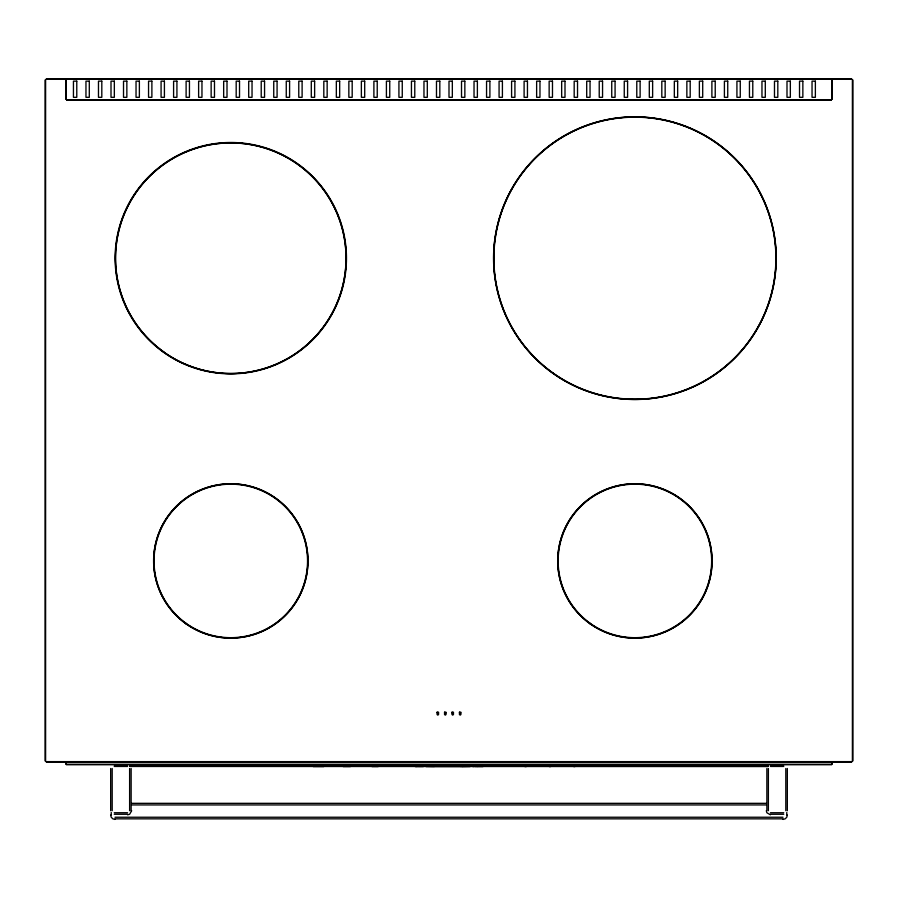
<?xml version="1.0" encoding="UTF-8"?>
<svg xmlns="http://www.w3.org/2000/svg" width="898" height="898" viewBox="0 0 898 898"><rect width="100%" height="100%" fill="white"/><g stroke="black" fill="none" stroke-linecap="round" stroke-linejoin="round"><path stroke-width="1.35" d="M131.68 810.703L129.626 814.262L127.583 814.812M787.355 815.058L786.771 817.236L785.166 818.841L782.989 819.425M832.031 764.063L832.255 763.233M832.255 763.491L831.615 764.737M46.314 78.766L851.686 78.766M66.778 79.091L831.222 79.091M46.314 79.282L851.686 79.282M66.778 99.869L831.222 99.869M66.778 100.25L831.222 100.25M46.314 761.627L851.686 761.627M46.314 762.144L851.686 762.144M67.024 764.265L830.976 764.265M67.024 764.737L830.976 764.737M114.237 764.939L127.583 764.939M129.84 764.939L295.386 764.939M602.614 764.939L768.16 764.939M770.417 764.939L783.763 764.939M129.84 765.219L295.386 765.219M602.614 765.219L768.16 765.219M295.824 765.343L602.176 765.343M129.84 765.511L295.386 765.511M295.824 765.478L602.176 765.478M602.614 765.511L768.16 765.511M129.84 765.725L768.16 765.725M130.603 765.837L767.397 765.837M130.603 765.994L767.397 766.151M130.221 766.297L767.779 766.331M114.237 766.443L127.583 766.443M130.008 766.465L767.992 766.544M770.417 766.443L783.763 766.443M313.2 766.566L323.852 766.566M343.137 766.566L350.467 766.566M371.952 766.566L378.226 766.566M415.19 766.566L416.234 766.566M416.425 766.566L419.837 766.566M420.152 766.566L423.418 766.566M425.978 766.566L434.363 766.701M434.991 766.566L460.674 766.566M460.865 766.566L461.954 766.566M462.167 766.701L470.182 766.566M472.718 766.566L474.38 766.566M475.199 766.566L477.489 766.566M477.714 766.566L483.045 766.566M524.847 766.566L526.329 766.566M549.284 766.566L550.631 766.566M573.676 766.566L575.001 766.566M131.815 803.328L766.185 803.328M131.815 804.934L766.185 804.934M114.237 812.746L127.583 812.746M770.417 812.746L783.763 812.746M114.237 814.262L127.583 814.262M770.417 814.262L783.763 814.262M115.011 817.236L782.989 817.236M115.011 818.841L782.989 818.841M770.417 814.812L766.858 812.746L766.32 810.703M115.011 819.425L112.834 818.841L111.229 817.236L110.645 815.058M66.385 764.737L65.745 763.491M65.745 763.233L65.969 764.063M852.909 79.989L852.909 760.932M852.393 79.989L852.393 760.932M832.12 79.596L832.12 99.352M831.739 79.596L831.739 99.352M787.322 768.497L787.322 810.703M786.771 812.409L786.771 815.058M785.806 768.497L785.806 810.703M768.374 768.497L768.374 810.703M766.858 768.497L766.858 810.703M131.142 768.497L131.142 810.703M129.626 768.497L129.626 810.703M112.194 768.497L112.194 810.703M111.229 812.409L111.229 815.058M110.678 768.497L110.678 810.703M66.261 79.596L66.261 99.352M65.88 79.596L65.88 99.352M45.607 79.989L45.607 760.932M45.091 79.989L45.091 760.932M437.416 712.529L437.831 714.584L438.246 712.529L437.416 712.529M444.869 712.529L445.273 714.584L445.689 712.529L444.869 712.529M452.311 712.529L452.727 714.584L453.131 712.529L452.311 712.529M459.754 712.529L460.169 714.584L460.584 712.529L459.754 712.529M437.101 712.226L437.101 714.572L437.831 715.021L438.572 714.572L438.572 712.226L437.101 712.226M444.544 712.226L444.544 714.572L445.273 715.021L446.014 714.572L446.014 712.226L444.544 712.226M451.986 712.226L451.986 714.572L452.727 715.021L453.456 714.572L453.456 712.226L451.986 712.226M459.428 712.226L459.428 714.572L460.169 715.021L460.899 714.572L460.899 712.226L459.428 712.226M76.779 81.146L73.445 81.146L73.445 97.31L76.779 97.31L76.779 81.146M89.295 81.146L85.961 81.146L85.961 97.31L89.295 97.31L89.295 81.146M101.811 81.146L98.477 81.146L98.477 97.31L101.811 97.31L101.811 81.146M114.338 81.146L111.004 81.146L111.004 97.31L114.338 97.31L114.338 81.146M126.854 81.146L123.52 81.146L123.52 97.31L126.854 97.31L126.854 81.146M139.37 81.146L136.036 81.146L136.036 97.31L139.37 97.31L139.37 81.146M151.885 81.146L148.552 81.146L148.552 97.31L151.885 97.31L151.885 81.146M164.413 81.146L161.079 81.146L161.079 97.31L164.413 97.31L164.413 81.146M176.928 81.146L173.595 81.146L173.595 97.31L176.928 97.31L176.928 81.146M189.444 81.146L186.111 81.146L186.111 97.31L189.444 97.31L189.444 81.146M201.96 81.146L198.626 81.146L198.626 97.31L201.96 97.31L201.96 81.146M214.487 81.146L211.142 81.146L211.142 97.31L214.487 97.31L214.487 81.146M227.003 81.146L223.669 81.146L223.669 97.31L227.003 97.31L227.003 81.146M239.519 81.146L236.185 81.146L236.185 97.31L239.519 97.31L239.519 81.146M252.035 81.146L248.701 81.146L248.701 97.31L252.035 97.31L252.035 81.146M264.562 81.146L261.217 81.146L261.217 97.31L264.562 97.31L264.562 81.146M277.078 81.146L273.744 81.146L273.744 97.31L277.078 97.31L277.078 81.146M289.594 81.146L286.26 81.146L286.26 97.31L289.594 97.31L289.594 81.146M302.11 81.146L298.776 81.146L298.776 97.31L302.11 97.31L302.11 81.146M314.637 81.146L311.292 81.146L311.292 97.31L314.637 97.31L314.637 81.146M327.153 81.146L323.819 81.146L323.819 97.31L327.153 97.31L327.153 81.146M339.669 81.146L336.335 81.146L336.335 97.31L339.669 97.31L339.669 81.146M352.184 81.146L348.851 81.146L348.851 97.31L352.184 97.31L352.184 81.146M364.7 81.146L361.366 81.146L361.366 97.31L364.7 97.31L364.7 81.146M377.227 81.146L373.894 81.146L373.894 97.31L377.227 97.31L377.227 81.146M389.743 81.146L386.409 81.146L386.409 97.31L389.743 97.31L389.743 81.146M402.259 81.146L398.925 81.146L398.925 97.31L402.259 97.31L402.259 81.146M414.775 81.146L411.441 81.146L411.441 97.31L414.775 97.31L414.775 81.146M427.302 81.146L423.968 81.146L423.968 97.31L427.302 97.31L427.302 81.146M439.818 81.146L436.484 81.146L436.484 97.31L439.818 97.31L439.818 81.146M452.334 81.146L449 81.146L449 97.31L452.334 97.31L452.334 81.146M464.85 81.146L461.516 81.146L461.516 97.31L464.85 97.31L464.85 81.146M477.377 81.146L474.032 81.146L474.032 97.31L477.377 97.31L477.377 81.146M489.893 81.146L486.559 81.146L486.559 97.31L489.893 97.31L489.893 81.146M502.409 81.146L499.075 81.146L499.075 97.31L502.409 97.31L502.409 81.146M514.924 81.146L511.591 81.146L511.591 97.31L514.924 97.31L514.924 81.146M527.452 81.146L524.106 81.146L524.106 97.31L527.452 97.31L527.452 81.146M539.967 81.146L536.634 81.146L536.634 97.31L539.967 97.31L539.967 81.146M552.483 81.146L549.149 81.146L549.149 97.31L552.483 97.31L552.483 81.146M564.999 81.146L561.665 81.146L561.665 97.31L564.999 97.31L564.999 81.146M577.526 81.146L574.181 81.146L574.181 97.31L577.526 97.31L577.526 81.146M590.042 81.146L586.708 81.146L586.708 97.31L590.042 97.31L590.042 81.146M602.558 81.146L599.224 81.146L599.224 97.31L602.558 97.31L602.558 81.146M615.074 81.146L611.74 81.146L611.74 97.31L615.074 97.31L615.074 81.146M627.59 81.146L624.256 81.146L624.256 97.31L627.59 97.31L627.59 81.146M640.117 81.146L636.783 81.146L636.783 97.31L640.117 97.31L640.117 81.146M652.633 81.146L649.299 81.146L649.299 97.31L652.633 97.31L652.633 81.146M665.149 81.146L661.815 81.146L661.815 97.31L665.149 97.31L665.149 81.146M677.664 81.146L674.331 81.146L674.331 97.31L677.664 97.31L677.664 81.146M690.192 81.146L686.858 81.146L686.858 97.31L690.192 97.31L690.192 81.146M702.707 81.146L699.374 81.146L699.374 97.31L702.707 97.31L702.707 81.146M715.223 81.146L711.89 81.146L711.89 97.31L715.223 97.31L715.223 81.146M727.739 81.146L724.405 81.146L724.405 97.31L727.739 97.31L727.739 81.146M740.266 81.146L736.921 81.146L736.921 97.31L740.266 97.31L740.266 81.146M752.782 81.146L749.448 81.146L749.448 97.31L752.782 97.31L752.782 81.146M765.298 81.146L761.964 81.146L761.964 97.31L765.298 97.31L765.298 81.146M777.814 81.146L774.48 81.146L774.48 97.31L777.814 97.31L777.814 81.146M790.341 81.146L786.996 81.146L786.996 97.31L790.341 97.31L790.341 81.146M802.857 81.146L799.523 81.146L799.523 97.31L802.857 97.31L802.857 81.146M815.373 81.146L812.039 81.146L812.039 97.31L815.373 97.31L815.373 81.146M589.919 623.683A77.206 77.206 0 0 0 711.721 568.501A77.206 77.206 0 0 0 603.029 490.611A77.206 77.206 0 0 0 589.919 623.683M589.986 623.594A77.082 77.082 0 0 0 711.598 568.49A77.082 77.082 0 0 0 603.074 490.712A77.082 77.082 0 0 0 589.986 623.594M590.188 623.313A76.745 76.745 0 0 0 711.261 568.456A76.745 76.745 0 0 0 603.22 491.026A76.745 76.745 0 0 0 590.188 623.313M552.551 373.063A141.345 141.345 0 0 0 775.546 272.027A141.345 141.345 0 0 0 576.55 129.424A141.345 141.345 0 0 0 552.551 373.063M552.618 372.973A141.233 141.233 0 0 0 775.434 272.015A141.233 141.233 0 0 0 576.595 129.537A141.233 141.233 0 0 0 552.618 372.973M552.753 372.782A140.997 140.997 0 0 0 775.21 271.993A140.997 140.997 0 0 0 576.696 129.75A140.997 140.997 0 0 0 552.753 372.782M185.819 623.683A77.206 77.206 0 0 0 307.621 568.501A77.206 77.206 0 0 0 198.929 490.611A77.206 77.206 0 0 0 185.819 623.683M185.886 623.594A77.082 77.082 0 0 0 307.498 568.49A77.082 77.082 0 0 0 198.974 490.712A77.082 77.082 0 0 0 185.886 623.594M186.088 623.313A76.745 76.745 0 0 0 307.161 568.456A76.745 76.745 0 0 0 199.12 491.026A76.745 76.745 0 0 0 186.088 623.313M163.402 352.207A115.685 115.685 0 0 0 345.921 269.512A115.685 115.685 0 0 0 183.046 152.795A115.685 115.685 0 0 0 163.402 352.207M163.604 351.926A115.337 115.337 0 0 0 345.573 269.479A115.337 115.337 0 0 0 183.181 153.109A115.337 115.337 0 0 0 163.604 351.926A115.225 115.225 0 0 0 345.461 269.467A115.225 115.225 0 0 0 183.237 153.221A115.225 115.225 0 0 0 163.672 351.836"/></g></svg>
